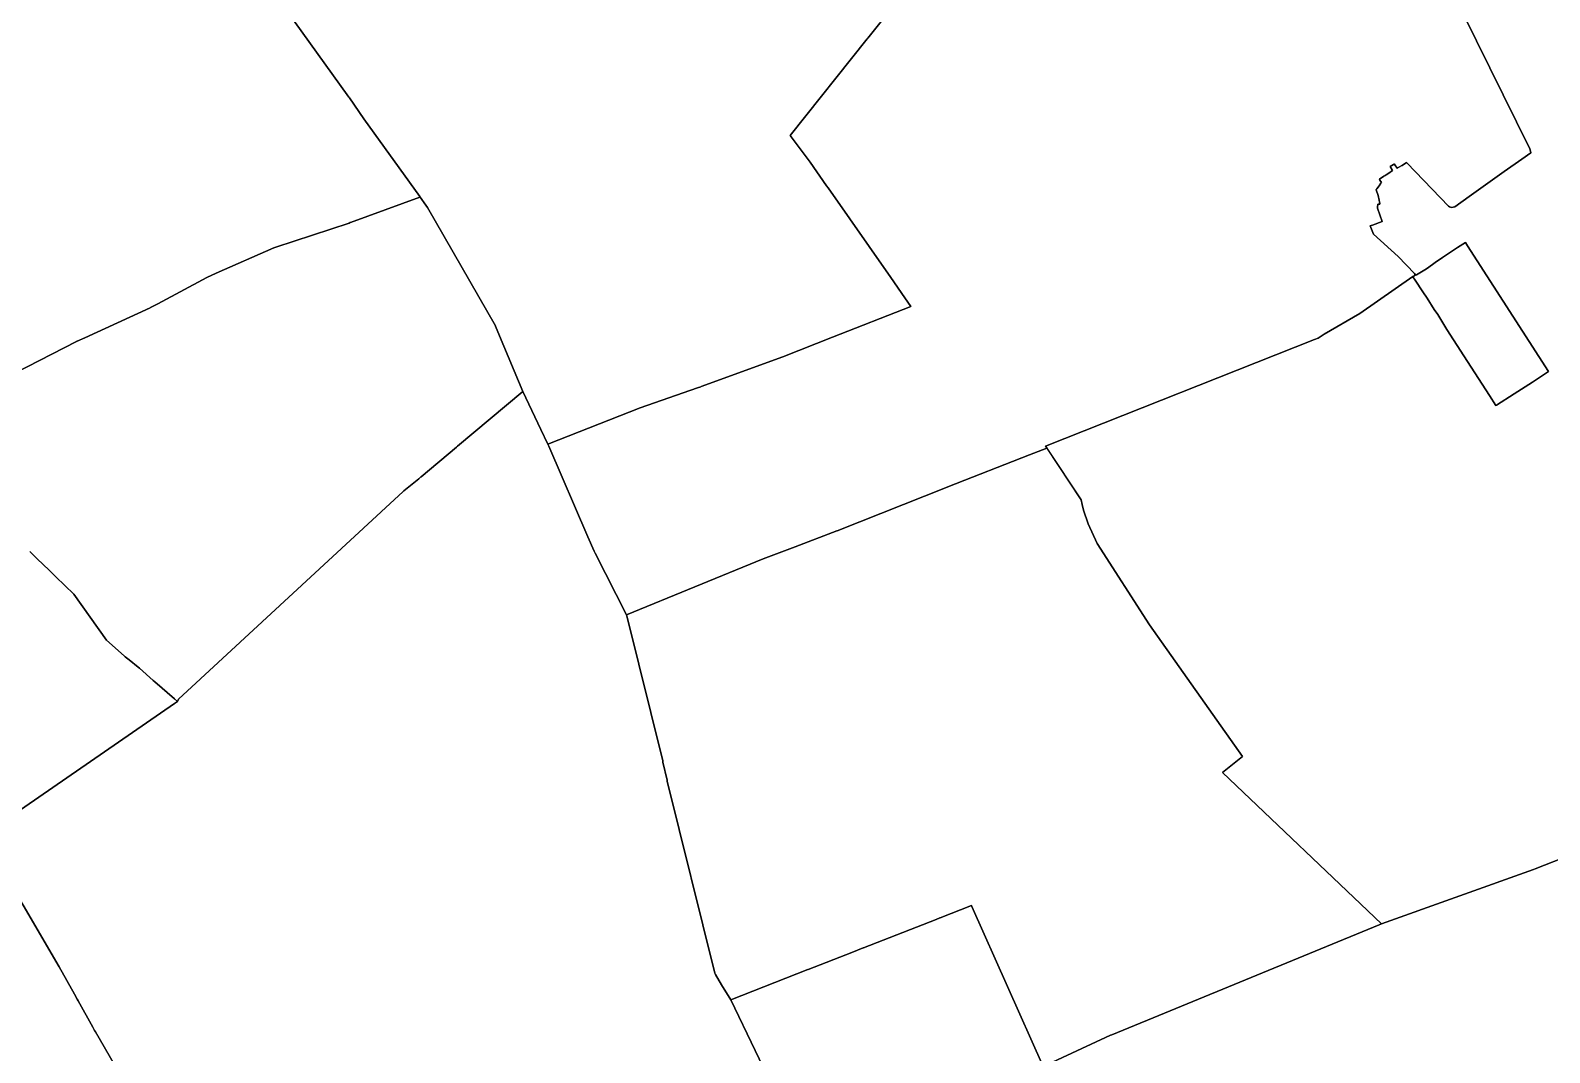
# Model space of a CAD drawing. Header units: metres. Extents: x 3 to 1005126, y 39 to 4383651.
# Drawn here: x 483124 to 484757, y 4367802 to 4368901 of the extents above; entities that cross this region are included whole.
import ezdxf

# ---------------------------------------------------------------- set-up
doc = ezdxf.new("R2010")
doc.units = ezdxf.units.M
doc.header["$MEASUREMENT"] = 0
doc.layers.add('TM_Llucmajor', color=7, linetype='Continuous')

msp = doc.modelspace()

# ---------------------------------------------------------------- linework, layer by layer
at = {"layer": 'TM_Llucmajor', "linetype": 'Continuous', "flags": 128}
for points in [[(484107.6, 4368996.9), (484023.9, 4368892.2), (484023.3, 4368891.4), (483940.4, 4368787.6), (483941.6, 4368786), (483942.6, 4368784.7), (483960.9, 4368760.4), (483961.9, 4368759), (483979.7, 4368733.6), (483981.3, 4368731.3), (484048.7, 4368634.8), (484063.8, 4368613.2), (484070.3, 4368603.9), (483986, 4368570.7), (483932.7, 4368549.7), (483845, 4368517.6), (483844.4, 4368517.3), (483841, 4368516.2), (483779.4, 4368494.8), (483779.3, 4368494.8), (483680, 4368455.7), (483672.5, 4368471.6), (483653.1, 4368512.5), (483628.2, 4368572.1), (483623.8, 4368582.5), (483623.7, 4368582.9), (483550.6, 4368710.1), (483548.8, 4368712.8), (483543, 4368721.2), (483542.9, 4368721.4), (483542.5, 4368722), (483482.5, 4368805.4), (483482.3, 4368805.6), (483466.8, 4368828.1), (483466.2, 4368828.8), (483373.9, 4368957.8)], [(484663.9, 4368918.3), (484735.6, 4368773.3), (484736.4, 4368769.2), (484736.5, 4368769), (484726.8, 4368762.3), (484707.9, 4368749), (484670.3, 4368722.1), (484654.8, 4368711), (484651.3, 4368710.1), (484649.2, 4368711), (484647.9, 4368711.6), (484603.8, 4368757.7), (484603.1, 4368758.5), (484598.2, 4368755.3), (484598, 4368755.5), (484593, 4368752.3), (484590.4, 4368756.1), (484589.7, 4368757.1), (484588.8, 4368756.5), (484585.3, 4368754.2), (484588, 4368749.9), (484584, 4368747.2), (484581.1, 4368745.3), (484580, 4368744.6), (484578.7, 4368743.7), (484573.8, 4368740.6), (484574.4, 4368739.6), (484576, 4368737), (484575.5, 4368736.4), (484575.4, 4368736.4), (484573.5, 4368733.6), (484570.9, 4368730.1), (484570.5, 4368729.5), (484570.2, 4368729.1), (484572.3, 4368723.2), (484573.5, 4368717.9), (484574, 4368715.8), (484574.1, 4368714.7), (484574.3, 4368713.9), (484574, 4368713.9), (484572.1, 4368713.7), (484572.1, 4368713.7), (484571.6, 4368710.4), (484571.9, 4368709.6), (484576.9, 4368695), (484566.4, 4368691.2), (484565, 4368690.7), (484563.8, 4368690.3), (484567.3, 4368681.5), (484593.9, 4368657.4), (484611.5, 4368639.2), (484612.4, 4368638.2), (484612.4, 4368638.2), (484612.8, 4368637.8), (484612.7, 4368637.7), (484609.9, 4368635.8), (484609.6, 4368636.1), (484552.7, 4368596.2), (484514.6, 4368573.9), (484507.9, 4368569.7), (484504.2, 4368568.2), (484214.8, 4368453.7), (484216.2, 4368451.7), (484216.3, 4368451.5), (484197.6, 4368444.3), (484110, 4368409.9), (484109.2, 4368409.6), (483991, 4368362.7), (483990.6, 4368362.5), (483945.8, 4368345.3), (483911.6, 4368332.5), (483764.8, 4368272.2), (483730.8, 4368338.6), (483729.7, 4368340.7), (483723.1, 4368356), (483681, 4368453.4), (483680, 4368455.7), (483779.3, 4368494.8), (483779.4, 4368494.8), (483841, 4368516.2), (483844.4, 4368517.3), (483845, 4368517.6), (483932.7, 4368549.7), (483986, 4368570.7), (484070.3, 4368603.9), (484063.8, 4368613.2), (484048.7, 4368634.8), (483981.3, 4368731.3), (483979.7, 4368733.6), (483961.9, 4368759), (483960.9, 4368760.4), (483942.6, 4368784.7), (483941.6, 4368786), (483940.4, 4368787.6), (484023.3, 4368891.4), (484023.9, 4368892.2), (484107.6, 4368996.9)], [(483373.9, 4368957.8), (483466.2, 4368828.8), (483466.8, 4368828.1), (483482.3, 4368805.6), (483482.5, 4368805.4), (483542.5, 4368722), (483542.9, 4368721.4), (483542.6, 4368721.3), (483468.1, 4368694), (483467.7, 4368693.9), (483466.6, 4368693.5), (483387.9, 4368667.6), (483385.7, 4368666.9), (483385.5, 4368666.8), (483323.8, 4368639.4), (483313.7, 4368634.8), (483260.9, 4368606.7), (483253.1, 4368602.5), (483253, 4368602.5), (483252.7, 4368602.3), (483182.3, 4368570.2), (483174.2, 4368566.5), (483173.8, 4368566.3), (483173.5, 4368566.1), (483107.2, 4368532.1)], [(484856.3, 4368044.4), (484741.1, 4367999), (484739.3, 4367998.3), (484576.1, 4367939.9), (484405.1, 4368102.6), (484426.5, 4368120), (484326.6, 4368261.5), (484270.5, 4368349.1), (484260.9, 4368369.9), (484255.8, 4368384.7), (484254.3, 4368390.8), (484253.1, 4368396), (484216.2, 4368451.7), (484214.8, 4368453.7), (484504.2, 4368568.2), (484507.9, 4368569.7), (484514.6, 4368573.9), (484552.7, 4368596.2), (484609.6, 4368636.1), (484609.9, 4368635.8), (484612.2, 4368632.2), (484620.5, 4368619.6), (484625, 4368612.7), (484632.8, 4368600.6), (484636.6, 4368595), (484640.9, 4368587.8), (484646.4, 4368579.1), (484664.7, 4368550.7), (484692, 4368507.9), (484699, 4368497.3), (484699.5, 4368497.6), (484699.5, 4368497.6), (484718.7, 4368510), (484738.2, 4368522.5), (484755.7, 4368533.7), (484668.6, 4368669), (484666.2, 4368672.7), (484657.9, 4368667.2), (484653.6, 4368664.3), (484641.7, 4368656.4), (484633.8, 4368650.9), (484625.4, 4368645), (484622.8, 4368643.2), (484613.7, 4368637.6), (484612.8, 4368637.8), (484612.4, 4368638.2), (484611.5, 4368639.2), (484593.9, 4368657.4), (484567.3, 4368681.5), (484563.8, 4368690.3), (484565, 4368690.7), (484566.4, 4368691.2), (484576.9, 4368695), (484571.9, 4368709.6), (484571.6, 4368710.4), (484572.1, 4368713.7), (484572.1, 4368713.7), (484574, 4368713.9), (484574.3, 4368713.9), (484574.1, 4368714.7), (484574, 4368715.8), (484573.5, 4368717.9), (484572.3, 4368723.2), (484570.2, 4368729.1), (484570.5, 4368729.5), (484570.9, 4368730.1), (484573.5, 4368733.6), (484575.4, 4368736.4), (484575.5, 4368736.4), (484576, 4368737), (484574.4, 4368739.6), (484573.8, 4368740.6), (484578.7, 4368743.7), (484580, 4368744.6), (484581.1, 4368745.3), (484584, 4368747.2), (484588, 4368749.9), (484585.3, 4368754.2), (484588.8, 4368756.5), (484589.7, 4368757.1), (484590.4, 4368756.1), (484593, 4368752.3), (484598, 4368755.5), (484598.2, 4368755.3), (484603.1, 4368758.5), (484603.8, 4368757.7), (484647.9, 4368711.6), (484649.2, 4368711), (484651.3, 4368710.1), (484654.8, 4368711), (484670.3, 4368722.1), (484707.9, 4368749), (484726.8, 4368762.3), (484736.5, 4368769), (484736.4, 4368769.2), (484735.6, 4368773.3), (484663.9, 4368918.3)], [(483107.2, 4368532.1), (483173.5, 4368566.1), (483173.8, 4368566.3), (483174.2, 4368566.5), (483182.3, 4368570.2), (483252.7, 4368602.3), (483253, 4368602.5), (483253.1, 4368602.5), (483260.9, 4368606.7), (483313.7, 4368634.8), (483323.8, 4368639.4), (483385.5, 4368666.8), (483385.7, 4368666.9), (483387.9, 4368667.6), (483466.6, 4368693.5), (483467.7, 4368693.9), (483468.1, 4368694), (483542.6, 4368721.3), (483542.9, 4368721.4), (483543, 4368721.2), (483548.8, 4368712.8), (483550.6, 4368710.1), (483623.7, 4368582.9), (483623.8, 4368582.5), (483628.2, 4368572.1), (483653.1, 4368512.5), (483583, 4368453.6), (483582.3, 4368453), (483581.8, 4368452.6), (483544, 4368420.6), (483543.4, 4368420.1), (483541.4, 4368418.4), (483525.4, 4368405.4), (483524.7, 4368404.8), (483283.2, 4368181.6), (483282.2, 4368179.2), (483278.9, 4368182.1), (483257.6, 4368200.2), (483255.9, 4368201.7), (483241.1, 4368215), (483239.8, 4368216), (483230, 4368223.7), (483225.8, 4368227.1), (483224.6, 4368228.1), (483205.8, 4368244.9), (483170.7, 4368294.4), (483151.2, 4368313.1), (483149.7, 4368314.7), (483144.1, 4368320.1), (483131.4, 4368332.5), (483123.4, 4368340.4)], [(483072.4, 4368034.5), (483278.9, 4368177), (483282.2, 4368179.2), (483283.2, 4368181.6), (483524.7, 4368404.8), (483525.4, 4368405.4), (483541.4, 4368418.4), (483543.4, 4368420.1), (483544, 4368420.6), (483581.8, 4368452.6), (483582.3, 4368453), (483583, 4368453.6), (483653.1, 4368512.5), (483672.5, 4368471.6), (483680, 4368455.7), (483681, 4368453.4), (483723.1, 4368356), (483729.7, 4368340.7), (483730.8, 4368338.6), (483764.8, 4368272.2), (483765, 4368271.2), (483803.5, 4368115.4), (483803.8, 4368113.8), (483808.2, 4368094.4), (483808.5, 4368093.3), (483859.5, 4367886.9), (483860.3, 4367885.4), (483866.9, 4367874.5), (483876.7, 4367858.3), (483928.9, 4367749.3)], [(483123.4, 4368340.4), (483131.4, 4368332.5), (483144.1, 4368320.1), (483149.7, 4368314.7), (483151.2, 4368313.1), (483170.7, 4368294.4), (483205.8, 4368244.9), (483224.6, 4368228.1), (483225.8, 4368227.1), (483230, 4368223.7), (483239.8, 4368216), (483241.1, 4368215), (483255.9, 4368201.7), (483257.6, 4368200.2), (483278.9, 4368182.1), (483282.2, 4368179.2), (483278.9, 4368177), (483072.4, 4368034.5)], [(484212.3, 4367786.7), (484284.9, 4367820.2), (484286.3, 4367820.8), (484573.4, 4367938.9), (484576.1, 4367939.9), (484739.3, 4367998.3), (484741.1, 4367999), (484856.3, 4368044.4)], [(483074.5, 4368030.8), (483154.9, 4367893.8), (483171.3, 4367864.4), (483171.4, 4367864.3), (483174.3, 4367859), (483175.2, 4367857.4), (483191.1, 4367828.9), (483193, 4367825.5), (483193.9, 4367824), (483282.3, 4367670.5)], [(483282.3, 4367670.5), (483193.9, 4367824), (483193, 4367825.5), (483191.1, 4367828.9), (483175.2, 4367857.4), (483174.3, 4367859), (483174.3, 4367859), (483171.4, 4367864.3), (483171.3, 4367864.4), (483154.9, 4367893.8), (483074.5, 4368030.8)]]:
    msp.add_lwpolyline(points, dxfattribs=at)
for points in [[(484699.5, 4368497.6), (484699, 4368497.3), (484692, 4368507.9), (484664.7, 4368550.7), (484646.4, 4368579.1), (484640.9, 4368587.8), (484636.6, 4368595), (484632.8, 4368600.6), (484625, 4368612.7), (484620.5, 4368619.6), (484612.2, 4368632.2), (484609.9, 4368635.8), (484612.7, 4368637.7), (484612.8, 4368637.8), (484613.7, 4368637.6), (484622.8, 4368643.2), (484625.4, 4368645), (484633.8, 4368650.9), (484641.7, 4368656.4), (484653.6, 4368664.3), (484657.9, 4368667.2), (484666.2, 4368672.7), (484668.6, 4368669), (484755.7, 4368533.7), (484738.2, 4368522.5), (484718.7, 4368510), (484699.5, 4368497.6)], [(484216.3, 4368451.5), (484253.1, 4368396), (484254.3, 4368390.8), (484255.8, 4368384.7), (484260.9, 4368369.9), (484270.5, 4368349.1), (484326.6, 4368261.5), (484426.5, 4368120), (484405.1, 4368102.6), (484576.1, 4367939.9), (484573.4, 4367938.9), (484286.3, 4367820.8), (484284.9, 4367820.2), (484212.3, 4367786.7), (484135.8, 4367958.8), (484135.4, 4367959.7), (484101.7, 4367946.5), (484101.4, 4367946.4), (484097.3, 4367944.8), (484019.2, 4367914.2), (484019.1, 4367914.1), (484006.9, 4367909.3), (483959.9, 4367890.9), (483959.6, 4367890.8), (483876.7, 4367858.3), (483866.9, 4367874.5), (483860.3, 4367885.4), (483859.5, 4367886.9), (483808.5, 4368093.3), (483808.2, 4368094.4), (483803.8, 4368113.8), (483803.5, 4368115.4), (483765, 4368271.2), (483764.8, 4368272.2), (483911.6, 4368332.5), (483945.8, 4368345.3), (483990.6, 4368362.5), (483991, 4368362.7), (484109.2, 4368409.6), (484110, 4368409.9), (484197.6, 4368444.3), (484216.3, 4368451.5)], [(483928.9, 4367749.3), (483876.7, 4367858.3), (483959.6, 4367890.8), (483959.9, 4367890.9), (484006.9, 4367909.3), (484019.1, 4367914.1), (484019.2, 4367914.2), (484097.3, 4367944.8), (484101.4, 4367946.4), (484101.7, 4367946.5), (484135.4, 4367959.7), (484135.8, 4367958.8), (484212.3, 4367786.7), (484149.1, 4367759.9), (484101.1, 4367739.6), (484098.6, 4367738.5), (484089.2, 4367735), (484080, 4367731.6), (484071.1, 4367728.3), (483959.8, 4367686.8), (483955.2, 4367696), (483941.3, 4367723.8), (483938.6, 4367729.2), (483928.9, 4367749.3)]]:
    msp.add_lwpolyline(points, close=True, dxfattribs=at)

doc.saveas('drawing.dxf')
